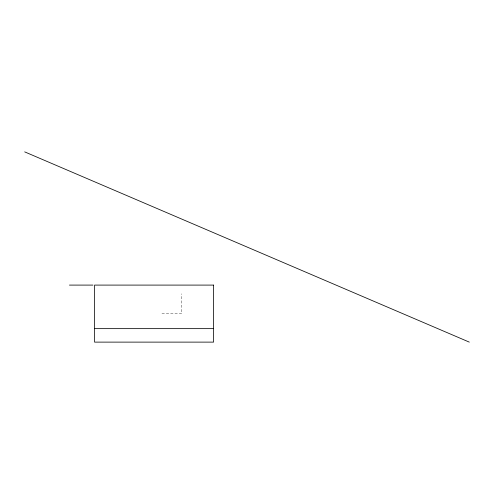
<?xml version="1.0" encoding="UTF-8"?>
<svg xmlns="http://www.w3.org/2000/svg" width="494" height="494" viewBox="0 0 494 494"><rect width="100%" height="100%" fill="white"/><g stroke="black" fill="none" stroke-linecap="round" stroke-linejoin="round"><path stroke-width="0.37" stroke-dasharray="2.47 1.85" d="M161.964 313.604L181.798 313.604L181.798 293.819"/><path stroke-width="0.74" d="M69.45 285.094L92.928 285.094M94.564 328.64L213.575 328.64M24.7 151.88L469.3 342.12M213.575 285.094L94.564 285.094L94.564 342.12L213.575 342.12L213.575 285.094"/></g></svg>
